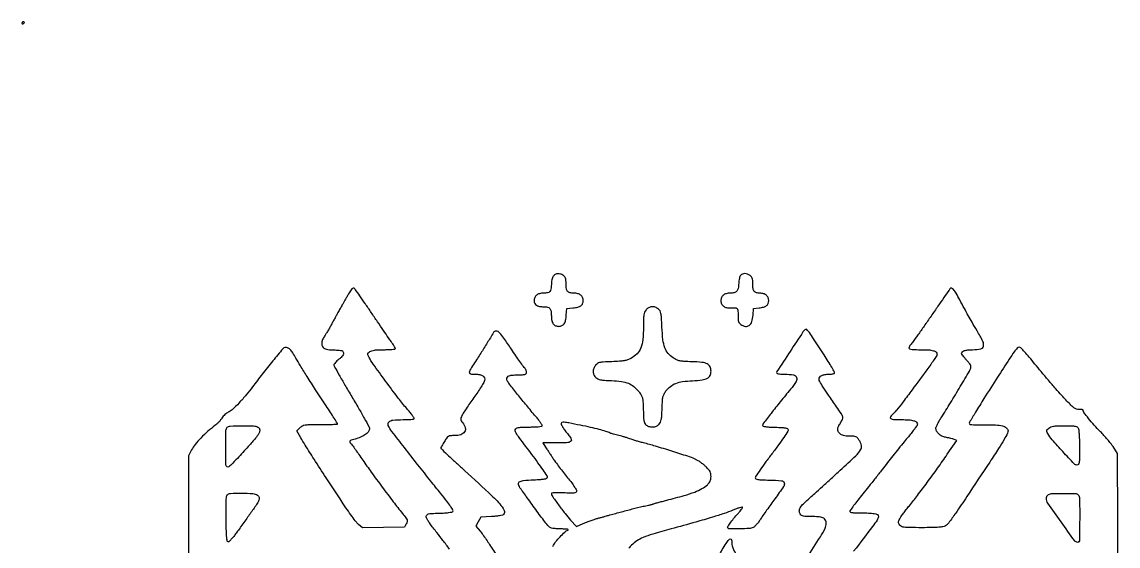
# Model space of a CAD drawing. Extents: x 0 to 894, y 129 to 1024.
# Drawn here: x 0 to 892, y 597 to 1024 of the extents above; entities that cross this region are included whole.
import ezdxf

# ---------------------------------------------------------------- set-up
doc = ezdxf.new("R2010")
doc.units = 0

msp = doc.modelspace()

# ---------------------------------------------------------------- linework, layer by layer
for points in [[(0, 1022.940983, 0.108972), (0.078288, 1022.586039, 0.182303), (0.29375, 1022.3746, 0.161196), (0.6179, 1022.343488, 0.082592), (1, 1022.5, 0.029505), (1.382774, 1022.768994, 0.035638), (1.70625, 1023.066025, 0.038439), (1.934461, 1023.34829, 0.151918), (2, 1023.559017, 0.210953), (1.92554, 1023.727648, 0.081139), (1.70625, 1023.870461, 0.061769), (1.382849, 1023.967655, 0.042167), (1, 1024, 0.105053), (0.618444, 1023.918938, 0.099167), (0.29375, 1023.688914, 0.09642), (0.076123, 1023.345238, 0.093332)], [(432.556704, 816.777494, 0.069138), (431.95693, 815.605352, 0.027469), (431.456402, 813.864541, 0.026506), (431.114334, 811.896003, 0.029771), (431, 809.977494, -0.040422), (430.709344, 806.388075, -0.149046), (429.715453, 804.369427, -0.158335), (427.805896, 803.318018, -0.047346), (424.454988, 803, 0.064256), (421.278917, 802.590143, 0.111572), (418.930085, 801.370607, 0.12499), (417.502609, 799.375243, 0.093343), (417, 796.706443, 0.120068), (417.504444, 794.636074, 0.137393), (418.891096, 793.150768, 0.097406), (421.273656, 792.274415, 0.039586), (424.734259, 792, -0.053758), (427.94912, 791.653346, -0.167268), (429.785089, 790.537042, -0.140251), (430.733269, 788.381161, -0.033929), (431, 784.454988, 0.04782), (431.363367, 780.664345, 0.110337), (432.500402, 778.054809, 0.138852), (434.438482, 776.537709, 0.09736), (437.173753, 776, 0.115432), (439.647112, 776.578721, 0.131373), (441.470499, 778.181003, 0.094541), (442.641867, 780.950916, 0.03878), (443.189482, 785.011869), (443.5, 790.5), (448.614345, 791.014972, 0.033872), (452.55425, 791.683465, 0.095668), (455.084461, 792.833309, 0.135734), (456.49574, 794.565451, 0.103835), (457, 796.967457, 0.105262), (456.467015, 799.471113, 0.12114), (454.971363, 801.395824, 0.10451), (452.554103, 802.595925, 0.063223), (449.371259, 803, -0.05223), (446.079478, 803.3448, -0.168361), (444.22096, 804.464727, -0.141451), (443.266342, 806.638222, -0.033214), (443, 810.643296, 0.016835), (442.905768, 813.441199, 0.06222), (442.569808, 815.173008, 0.092037), (441.902058, 816.396913, 0.069305), (440.777494, 817.443296, 0.07069), (438.450791, 818.624794, 0.102743), (436.173399, 818.908542, 0.114856), (434.154264, 818.262818, 0.10578)], [(585.036294, 817.543731, 0.095094), (584.55246, 816.664582, 0.022631), (584.107678, 815.046363, 0.022466), (583.758874, 813.108152, 0.020524), (583.572225, 811.087026, -0.035941), (583.063189, 806.965914, -0.131124), (581.914154, 804.620314, -0.156602), (579.883493, 803.392439, -0.058357), (576.532543, 803, 0.062557), (573.329381, 802.597663, 0.109606), (570.955651, 801.397128, 0.125094), (569.510918, 799.43761, 0.096907), (569, 796.826247, 0.112861), (569.56356, 794.361352, 0.119623), (571.136209, 792.446768, 0.105188), (573.596796, 791.302111, 0.071778), (576.681195, 791.047057, -0.015305), (580.805056, 791.171633, -0.191882), (582.226722, 790.604519, -0.190259), (582.875219, 789.212795, -0.015008), (583, 785.056704, 0.013165), (583.08579, 781.799089, 0.058926), (583.408969, 779.920597, 0.095545), (584.07245, 778.641809, 0.072796), (585.222506, 777.556704, 0.109949), (588.957629, 776.012648, 0.206666), (592.076379, 776.75809, 0.157841), (594.249768, 779.831681, 0.061545), (595.189482, 785.011869), (595.5, 790.5), (600.13652, 791.033375, 0.036647), (603.794248, 791.728474, 0.09665), (606.180658, 792.892331, 0.131825), (607.522839, 794.613896, 0.100349), (608, 796.967457, 0.10448), (607.485563, 799.402469, 0.113505), (606.036659, 801.338565, 0.102928), (603.756915, 802.575623, 0.073139), (600.871259, 803, -0.062019), (597.907606, 803.369024, -0.168574), (596.164241, 804.515628, -0.132061), (595.255595, 806.711034, -0.032465), (595, 810.643296, 0.016835), (594.905768, 813.441199, 0.06222), (594.569808, 815.173008, 0.092037), (593.902058, 816.396913, 0.069305), (592.777494, 817.443296, 0.067168), (590.648844, 818.543062, 0.08263), (588.451146, 818.938116, 0.095163), (586.492142, 818.588147, 0.128586)], [(508.07258, 789.365141, 0.069023), (506.965725, 787.470352, 0.060656), (506.354928, 785.260783, 0.031729), (506.069289, 781.912252, 0.005415), (506, 775.514365, -0.023289), (505.51938, 765.201549, -0.071996), (503.886818, 758.43913, -0.099592), (500.774109, 753.679379, -0.074791), (495.756044, 749.913456, -0.039996), (493.037801, 748.717289, -0.040413), (490.173136, 747.974154, -0.026821), (486.352298, 747.515735, -0.007178), (480.23737, 747.201012, 0.004411), (473.30228, 746.882537, 0.041008), (470.334048, 746.474287, 0.094778), (468.530012, 745.695249, 0.077064), (466.98737, 744.256814, 0.077347), (465.538587, 741.67963, 0.096308), (465.086157, 738.974547, 0.10229), (465.684256, 736.422164, 0.098371), (467.25, 734.275416, 0.079576), (468.90616, 733.176785, 0.059341), (470.998371, 732.510399, 0.032211), (474.197944, 732.107034, 0.006296), (480, 731.825905, -0.025405), (488.017834, 731.12964, -0.062782), (493.706874, 729.599029, -0.075266), (498.207977, 726.910277, -0.051175), (502.410608, 722.660453, -0.035148), (504.214465, 720.064559, -0.07734), (505.114331, 717.828786, -0.043914), (505.552732, 714.729076, -0.005429), (505.838618, 707.905087, 0.004848), (506.098593, 701.521983, 0.036579), (506.470374, 698.527589, 0.083485), (507.140629, 696.764241, 0.107906), (508.311125, 695.494633, 0.090162), (510.880128, 694.312782, 0.081086), (513.800634, 694.050645, 0.083416), (516.578871, 694.72684, 0.104692), (518.740547, 696.25, 0.079306), (519.852645, 697.910696, 0.06134), (520.516417, 699.988129, 0.032684), (520.905954, 703.181281, 0.006096), (521.164861, 709.08128, -0.00609), (521.444368, 715.452448, -0.040255), (521.877756, 718.607973, -0.069271), (522.720338, 720.878974, -0.039635), (524.307932, 723.340511, -0.061586), (527.986418, 727.095772, -0.075725), (532.235736, 729.537506, -0.058532), (537.855002, 730.993036, -0.022173), (545.940358, 731.740511, 0.01852), (553.752171, 732.405196, 0.088695), (558.008577, 733.716475, 0.163847), (560.202393, 735.977941, 0.111814), (561, 739.5, 0.110481), (560.191812, 743.112947, 0.169391), (557.967236, 745.380937, 0.089748), (553.621399, 746.632713, 0.01774), (545.5, 747.16914, -0.006254), (538.962921, 747.450326, -0.036587), (535.552736, 747.891442, -0.059297), (533.011606, 748.734206, -0.034302), (530.193907, 750.30021, -0.074944), (526.058118, 753.96765, -0.086828), (523.434508, 758.52324, -0.058862), (521.893951, 765.05252, -0.017265), (521.073366, 775.340656, 0.003799), (520.662674, 783.132057, 0.034085), (520.224677, 786.524391, 0.081835), (519.471169, 788.527145, 0.092003), (518.136372, 790.090656, 0.083284), (515.515782, 791.571939, 0.105453), (512.766767, 791.954183, 0.110357), (510.194739, 791.181637, 0.098483)], [(439, 696.964817, 0.124169), (439.347915, 695.585442, 0.01842), (440.812699, 693.091076, 0.019534), (442.82834, 690.187889, 0.014786), (445.254158, 687.160421, -0.073635), (447.250892, 683.96196, -0.378324), (446.660139, 682.132156, -0.123802), (443.463983, 681.182569, -0.010612), (434.862996, 681), (423.970882, 681), (426.235441, 677.633918, -0.001188), (427.368956, 675.940364, -0.000429), (428.972159, 673.528221, -0.000426), (430.723517, 670.883371, -0.000506), (432.371908, 668.383918, 0.012068), (434.399028, 665.459628, 0.004228), (437.447997, 661.35375, 0.004195), (440.879318, 656.892006, 0.004894), (444.215064, 652.713954, -0.00805), (447.585033, 648.437977, -0.018309), (449.95686, 645.078439, -0.017176), (451.520618, 642.491897, -0.222526), (451.599016, 641.397436, -0.209844), (450.835068, 640.625339, -0.068727), (449.245145, 640.236633, -0.031446), (446.432769, 640.12501, -0.005197), (441.005859, 640.307398, 0.00754), (436.866744, 640.427096, 0.01672), (433.711121, 640.365223, 0.012701), (431.364627, 640.180783, 0.384116), (431, 639.77618, 0.15449), (431.568513, 637.980126, 0.003581), (436.804591, 630.649988, 0.008781), (442.191916, 623.489231, 0.018539), (446.667179, 618.172053), (451.5, 612.844107), (457, 615.374925, -0.013282), (459.539369, 616.462647, -0.007672), (462.646875, 617.642238, -0.007663), (465.803912, 618.73109, -0.012737), (468.5, 619.539522, 0.000427), (471.017152, 620.227246, 0.000387), (473.61875, 620.942595, 0.000387), (475.947675, 621.586847, 0.001237), (477.5, 622.0217, -0.003528), (487.01327, 624.639704, -0.003178), (496.89884, 627.218054, -0.002687), (505.65757, 629.393103, -0.018475), (510.004205, 630.279124, 0.013647), (511.069647, 630.485612, 0.010855), (512.207485, 630.764583, 0.011009), (513.251146, 631.069397, 0.026917), (514, 631.351263, -0.032843), (515.009242, 631.717553, -0.002402), (517.85, 632.527312, -0.003343), (521.25201, 633.454926, -0.002526), (525, 634.429762, 0.005927), (539.136986, 638.209581, 0.022833), (547.769522, 641.058549, 0.036908), (553.613099, 643.796837, 0.059913), (558.032966, 647.030794, 0.033781), (559.492359, 648.591389, 0.066443), (560.381247, 650.03577, 0.067971), (560.848334, 651.640464, 0.036896), (561, 653.693002, 0.044131), (560.804602, 655.902542, 0.077479), (560.209569, 657.633759, 0.060021), (559.000833, 659.379477, 0.017639), (556.75, 661.743949, 0.024184), (554.794566, 663.4812, 0.016685), (552.426563, 665.261481, 0.016859), (550.028814, 666.824114, 0.032723), (548, 667.876312, 0.024031), (542.070933, 670.141693, 0.003072), (529.082781, 674.313156, 0.003867), (515.704533, 678.406002, 0.01007), (506, 681.081556, -0.005504), (502.871891, 681.913319, -0.005066), (499.675, 682.83615, -0.005065), (496.841903, 683.716531, -0.016676), (495, 684.377977, 0.016021), (493.274342, 685.000232, 0.006696), (490.9125, 685.732507, 0.006617), (488.36202, 686.449423, 0.008528), (486, 687.036796, -0.00565), (483.784309, 687.574256, -0.006428), (481.675, 688.140189, -0.00588), (479.897399, 688.664352, -0.035421), (479, 689.011717, 0.035029), (475.475372, 690.3792, 0.010526), (469.940973, 691.964774, 0.009292), (462.96879, 693.666448, 0.005678), (454.683862, 695.427518, 0.002073), (445.258782, 697.278718, 0.023027), (441.463759, 697.828047, 0.075726), (439.622295, 697.729513, 0.355475)], [(192.065741, 693.964816, -0.208076), (193.508182, 692.140771, -0.175082), (193.290364, 689.667664, -0.063456), (190.899449, 685.864592, -0.010495), (185.25, 679.278185, -0.002729), (176.618214, 669.737402, -0.013903), (171.642282, 664.592258, -0.016644), (168.341859, 661.57246, -0.326213), (167.044846, 661.472284, -0.257681), (165.986731, 663.351425, -0.003311), (165.961108, 677.410699, -0.00394), (166.137319, 691.307252, -0.193574), (167.2, 693.8, -0.189861), (169.508289, 694.803645, -0.007065), (179.161042, 695.004041, -0.009399), (188.607845, 694.88907, -0.115618)], [(859.964816, 693.065741, -0.100341), (860.375868, 691.695213, -0.006691), (860.697222, 687.58318, -0.009394), (860.924965, 682.616447, -0.006759), (861, 677.065741, -0.002452), (860.956868, 668.2708, -0.032393), (860.714939, 665.032593, -0.122218), (860.12222, 663.559605, -0.240746), (859.027348, 663, -0.204921), (856.735758, 663.980356, -0.003623), (847.331901, 673.972835, -0.007932), (838.66051, 683.624491, -0.057025), (835.120602, 688.774865, -0.027075), (834.401035, 690.327041, -0.144155), (834.314565, 691.247963, -0.146922), (834.741654, 692.059442, -0.028484), (835.981386, 693.186011, -0.08343), (837.62055, 694.111917, -0.05121), (839.77765, 694.652111, -0.029225), (843.022078, 694.927297, -0.006545), (848.5756, 695, -0.004845), (854.578621, 694.941832, -0.037229), (857.379761, 694.678302, -0.089925), (858.961741, 694.105142, -0.138994)], [(191.740923, 638.468911, -0.174433), (193.00942, 636.670841, -0.16238), (192.889855, 634.414841, -0.055458), (190.996742, 630.828596, -0.006505), (185.812479, 623.40341, 0.000039), (183.026772, 619.521497, 0.000027), (179.868898, 615.119738, 0.000027), (176.829802, 610.882576, 0.000055), (174.443346, 607.554178, -0.012594), (172.401166, 604.851695, -0.01806), (170.448101, 602.572165, -0.01406), (168.744629, 600.824709, -0.19492), (167.943346, 600.5, -0.354531), (167.152134, 601.141672, -0.02871), (166.72165, 603.979098, -0.016962), (166.426066, 608.962559, -0.002616), (166.226978, 618.869797, -0.003791), (166.165544, 627.3082, -0.010962), (166.295393, 633.150118, -0.009976), (166.56219, 637.306815, -0.153354), (167.099423, 638.619797, -0.21182), (169.737048, 639.928587, -0.012315), (178.943366, 640.098973, -0.014969), (188.043247, 639.770695, -0.137104)], [(859.8, 638.8, -0.196168), (861.059481, 635.804201, -0.00379), (861.110502, 618.701756, -0.002782), (860.933574, 601.291493, -0.409615), (859.62161, 600, -0.239302), (857.07148, 601.294643, -0.002919), (845.929214, 616.724612, -0.003957), (835.2258, 631.984676, -0.152095), (834, 635.921184, -0.077313), (834.129537, 636.753918, -0.054961), (834.514063, 637.618574, -0.054703), (835.080545, 638.383309, -0.074268), (835.75, 638.919901, -0.124368), (838.978225, 639.848007, -0.009367), (848.164204, 639.974305, -0.007347), (857.521158, 639.790145, -0.189994)], [(577.984687, 599.18705, 0.099848), (578.744127, 595.546503, 0.029889), (581.295527, 590.453967, 0.027747), (585.009249, 584.781827, 0.022724), (589.57031, 579.148629, -0.01725), (593.94401, 573.866088, -0.024535), (597.425117, 568.864093, -0.025386), (599.62, 564.923334, -0.555497), (599.045366, 564, -0.089341), (598.395529, 564.117049, -0.005087), (596.48679, 564.849909, -0.00765), (594.225296, 565.78498, -0.005532), (591.73295, 566.893307, 0.00797), (588.754118, 568.200613, 0.00406), (584.972226, 569.752954, 0.004032), (581.045793, 571.290854, 0.00603), (577.588592, 572.565335, -0.069726), (569.656125, 576.698649, -0.200624), (566.450338, 581.86666, -0.151772), (567.449568, 588.855372, -0.036142), (573.311267, 599.20041, -0.023178), (575.477193, 602.145517, -0.227086), (576.833063, 602.790039, -0.363855), (577.729665, 602.033633, -0.041389)]]:
    msp.add_lwpolyline(points, format="xyb", close=True)
for points in [[(892.37943, 563), (891.884242, 672.5), (888.269788, 677.994168, 0.020199), (886.423112, 680.568441, 0.008886), (883.78489, 683.827926, 0.008778), (880.86068, 687.190572, 0.011647), (878.077667, 690.138555, -0.011367), (872.916639, 695.599381, -0.013599), (868.318238, 700.979114, -0.008874), (864.600618, 705.746435, -0.16255), (864, 707.545105, 0.275209), (863.770027, 707.931274, 0.072666), (863.067096, 708.18904, 0.051364), (862.023724, 708.29769, 0.028841), (860.75, 708.22559, -0.113854), (858.51504, 708.478138, -0.085457), (856.34717, 709.690054, -0.033007), (853.292261, 712.514629, -0.003415), (846.597134, 719.676391, -0.00607), (841.632719, 725.19295, -0.003325), (835.677563, 732.065877, -0.003313), (829.722274, 739.126224, -0.00528), (824.734534, 745.25, 0.006209), (820.115385, 750.899757, 0.012232), (816.281435, 755.251271, 0.008276), (813.151192, 758.523225, 0.200363), (812.009177, 759, 0.210754), (810.342159, 758.264677, 0.028127), (807.856309, 755.213803, 0.012933), (803.782844, 749.279992, 0.00123), (794.240951, 734.5, 0.00147), (783.184046, 717.168637, 0.005338), (776.305998, 706.05669, 0.002525), (771.460681, 697.946499, 0.2173), (771.313884, 696.560685, 0.290749), (771.896199, 696.087389, 0.012547), (774.6405, 695.835585, 0.01555), (778.409434, 695.702453, 0.006186), (783.584113, 695.744674, -0.013212), (792.719848, 695.690843, -0.052569), (798.265417, 694.924293, -0.103937), (801.433318, 693.39586, -0.202134), (802.792769, 690.995122, -0.151191), (802.412043, 688.946596, -0.011009), (799.597076, 683.86512, -0.010718), (795.15105, 676.602659, -0.003037), (787.923707, 665.495122, -0.000739), (769.282616, 637.313872, -0.005387), (760.178723, 623.910575, -0.007509), (754.502745, 616.000883, -0.098658), (751.845708, 613.590992, -0.085943), (749.738316, 612.777208, -0.028594), (746.449623, 612.314171, -0.016921), (741.364115, 612.065463, -0.003757), (732.652412, 612, -0.00231), (722.269746, 612.047974, -0.027332), (718.248667, 612.305239, -0.079518), (716.066144, 612.92633, -0.131713), (714.608124, 614.149094, -0.03807), (713.835484, 615.453062, -0.118136), (713.610297, 616.44322, -0.096263), (713.837364, 617.543611, -0.020458), (714.667963, 619.324805, -0.032562), (715.65067, 620.955506, -0.006704), (717.604466, 623.6873, -0.007025), (719.965462, 626.80391, -0.00656), (722.466733, 629.92571, 0.008958), (729.007998, 638.170478, 0.004401), (737.050457, 648.883138, 0.004266), (745.483615, 660.531377, 0.004933), (753.312571, 671.774878), (760.999333, 683.049755), (758.440957, 684.022448, 0.021365), (757.182116, 684.44045, 0.009121), (755.466957, 684.896047, 0.009005), (753.617843, 685.316116, 0.011703), (751.909315, 685.630492, -0.07594), (748.982269, 686.568598, -0.071493), (746.40089, 688.351657, -0.077887), (744.613728, 690.61623, -0.128869), (744, 692.957899, -0.10688), (744.217924, 693.965731, -0.010864), (745.283464, 696.184971, -0.013193), (746.695971, 698.796916, -0.010151), (748.36924, 701.57304, 0.003461), (755.917514, 713.725621, 0.002767), (763.887276, 726.9207, 0.000967), (771.422597, 739.609696, 0.056715), (772.519838, 742.062505, 0.124011), (772.593158, 743.271524, 0.07578), (772.117287, 744.627721, 0.048241), (771.012841, 746.2947, 0.015792), (769.082749, 748.526055, -0.008611), (767.518564, 750.282759, -0.012361), (766.199307, 751.895782, -0.008224), (765.163378, 753.274499, -0.158285), (765, 753.777657, -0.201075), (765.591505, 755.189044, -0.108741), (767.214024, 756.207295, -0.063299), (769.973177, 756.816734, -0.022744), (774, 757, 0.046063), (780.529403, 757.602807, 0.297672), (782.806934, 759.779491, 0.175791), (782.329668, 763.783719, 0.017404), (777.599048, 772.413063, -0.00216), (773.50606, 779.367622, -0.004293), (770.334491, 784.919241, -0.004333), (767.27768, 790.490999, -0.002246), (763.551498, 797.5, 0.010465), (760.464713, 803.082929, 0.049893), (758.332514, 806.033894, 0.141062), (756.755381, 807.03397, 0.318617), (755.486119, 806.596312, 0.004231), (754.756336, 805.559659, 0.000064), (750.565686, 799.4969, 0.000173), (745.702557, 792.454116, 0.000114), (740.120472, 784.360208, -0.001351), (734.475433, 776.218185, -0.001926), (729.415479, 769.021254, -0.001057), (725.101522, 762.962546, -0.028827), (723.870472, 761.435549, 0.063595), (722.212185, 759.058465, 0.402319), (722.58645, 757.771008, 0.122651), (724.873998, 757.116179, 0.00868), (731.565741, 757, -0.013564), (738.062902, 756.823717, -0.053248), (742.01484, 756.183337, -0.108132), (744.200587, 755.038549, -0.221757), (745, 753.324731, -0.138596), (744.707411, 752.289459, -0.005486), (742.591125, 748.927732, -0.009333), (739.941543, 744.983178, -0.006426), (736.799573, 740.609915, -0.000889), (724.711141, 724.293338, -0.003545), (717.210903, 714.355213, -0.004399), (712.12378, 707.832711, -0.036568), (709.584612, 705.075686, 0.044461), (707.159081, 702.357299, 0.406993), (707.350328, 700.93191, 0.156675), (709.494912, 700.14042, 0.010684), (716.065741, 700, -0.014547), (722.269237, 699.819481, -0.054987), (726.093306, 699.170743, -0.109635), (728.220252, 698.018964, -0.217352), (729, 696.309956, -0.147859), (728.699117, 695.314735, -0.00839), (726.854487, 692.641237, -0.01226), (724.494233, 689.505727, -0.008646), (721.696124, 686.09514, 0.004768), (718.217898, 681.922, 0.002115), (713.704649, 676.352947, 0.002093), (708.974223, 670.414434, 0.002824), (704.74761, 665, -0.001971), (700.295108, 659.276105, -0.001106), (694.841149, 652.353125, -0.001103), (689.300804, 645.384052, -0.0018), (684.567024, 639.5, 0.004324), (680.528009, 634.427316, 0.006606), (677.121447, 629.951563, 0.00275), (674.292074, 626.086161, 0.1547), (674.015539, 625.25, 0.341108), (674.472668, 624.642436, 0.03688), (676.312146, 624.279937, 0.024185), (679.342148, 624.059918, 0.006032), (684.30887, 624, -0.007939), (689.138453, 623.923315, -0.02039), (692.62172, 623.670234, -0.026742), (695.102434, 623.252633, -0.103145), (696.517661, 622.610745, -0.282395), (697.244123, 620.838231, -0.104498), (696.227682, 618.215519, -0.018629), (692.527246, 612.979497, -0.000625), (677.103538, 592.846952, -0.001425)], [(348.118119, 594.549877, 0.000784), (342.659009, 601.674528, 0.000775), (337.827316, 607.939766, 0.00285), (334.741757, 611.881371, -0.011538), (332.241978, 615.191596, -0.02387), (330.47732, 617.908712, -0.028054), (329.380575, 620.056241, -0.140367), (329.197664, 621.381371, -0.160737), (329.780862, 622.557021, -0.142386), (330.978286, 623.224745, -0.045402), (333.439054, 623.559166, -0.004095), (339.655725, 623.783942, 0.008479), (344.033188, 623.980666, 0.017976), (347.410507, 624.31208, 0.017666), (349.902696, 624.737553, 0.172313), (350.80255, 625.283942, 0.311077), (350.890288, 626.369446, 0.018132), (349.033871, 629.338496, 0.016885), (345.944632, 633.586079, 0.00475), (340.841464, 640, -0.002607), (332.826787, 649.985112, -0.001174), (322.407891, 663.16856, -0.001155), (311.370138, 677.269641, -0.001479), (301.27425, 690.308414, -0.052893), (298.276346, 695.195651, -0.30893), (298.717202, 698.022215, -0.184398), (302.038809, 699.635406, -0.021857), (310.375242, 700, 0.008275), (313.669081, 700.054518, 0.012666), (316.519877, 700.221284, 0.007164), (318.87346, 700.452893, 0.230139), (319.347535, 700.753307, 0.297236), (319.334613, 701.28576, 0.006579), (317.778479, 703.487484, 0.012736), (315.795329, 706.075236, 0.00799), (313.352289, 709.003307, -0.014925), (306.43445, 717.532331, -0.00414), (296.097903, 731.318985, -0.002824), (285.910165, 745.308932, -0.038379), (282.629689, 750.695169, -0.014621), (281.676553, 752.714071, -0.134951), (281.539459, 753.662429, -0.180088), (281.933396, 754.417134, -0.030598), (283.22518, 755.445169, -0.084386), (284.770436, 756.177636, -0.034977), (287.041514, 756.648284, -0.024633), (290.213066, 756.919035, -0.008977), (294.722506, 757, 0.009007), (298.279662, 757.064085, 0.014925), (301.274736, 757.261675, 0.008617), (303.688141, 757.535455, 0.376575), (304, 757.890809, 0.128086), (303.855128, 758.447056, 0.007792), (302.985832, 759.94733, 0.011215), (301.870073, 761.714535, 0.008037), (300.547514, 763.640809, -0.003959), (298.508625, 766.559108, -0.000566), (294.385494, 772.575886, -0.000643), (289.525091, 779.705465, -0.000549), (284.418596, 787.234547, 0.001907), (279.468489, 794.490563, 0.002868), (275.091777, 800.776288, 0.001151), (271.297078, 806.133774, 0.064965), (270.468669, 807.026003, 0.271601), (269.650401, 807.16, 0.111971), (268.682641, 806.51048, 0.047248), (267.410069, 804.878387, 0.009977), (265.526486, 801.791455, 0.000833), (264.046903, 799.244371, 0.000941), (262.634989, 796.793807, 0.000857), (261.441866, 794.705662, 0.00516), (260.834865, 793.612995, -0.002201), (260.305158, 792.646028, -0.000712), (259.512576, 791.21898, -0.000709), (258.626732, 789.634636, -0.000797), (257.769919, 788.112995, 0.002275), (256.747254, 786.284189, 0.000801), (255.296489, 783.651942, 0.000795), (253.711029, 780.753458, 0.000933), (252.217237, 778, -0.004859), (250.700638, 775.256136, -0.004122), (249.046549, 772.386498, -0.004157), (247.496349, 769.797144, -0.011637), (246.353283, 768.017865, 0.040425), (244.800579, 765.264695, 0.078802), (244.116637, 762.844539, 0.097482), (244.281354, 760.687355, 0.094018), (245.25, 758.722616, 0.124023), (246.248629, 757.917567, 0.053398), (247.881087, 757.36751, 0.03435), (250.320853, 756.999686, 0.010862), (254, 756.781487, -0.006872), (258.353566, 756.558137, -0.056426), (260.306216, 756.207385, -0.146393), (261.300001, 755.554604, -0.140094), (261.793082, 754.451986, -0.124849), (261.674887, 753.343984, -0.06543), (261.023894, 752.109729, -0.047593), (259.831877, 750.726107, -0.021902), (258.043082, 749.154863, 0.019694), (256.494964, 747.807082, 0.02526), (255.187655, 746.444159, 0.024572), (254.235323, 745.2295, 0.155176), (254, 744.489513, 0.128039), (254.264811, 743.472367, 0.001094), (258.259375, 736.357338, 0.003754), (262.942137, 728.202732, 0.0024), (268.5, 718.794276, -0.003053), (274.057323, 709.358617, -0.004694), (278.740625, 701.117576, -0.001694), (282.674802, 693.98413, -0.125812), (283, 692.712185, -0.158763), (282.262189, 690.447131, -0.072387), (280.060817, 688.196424, -0.056071), (276.63731, 686.144581, -0.03423), (272.221838, 684.485229, 0.004662), (268.106814, 683.210659, 0.105459), (267.035644, 682.597591, 0.351354), (266.912822, 681.860283, 0.053989), (267.837186, 680.561561, -0.02431), (268.934075, 679.1991, -0.002308), (271.436716, 675.727459, -0.002945), (274.378695, 671.554645, -0.002316), (277.51865, 667, 0.00671), (284.361138, 657.258938, 0.003364), (293.254468, 645.12551, 0.003365), (302.322987, 633.095981, 0.006616), (309.724317, 623.675236, -0.006701), (312.652695, 619.946552, -0.073159), (313.575328, 618.282653, -0.157281), (313.640773, 616.926719, -0.061921), (312.926009, 615.175236), (311.425565, 612.5), (294.317039, 612.226834), (277.208514, 611.953667), (274.022959, 614.634135, -0.053341), (272.251669, 616.480273, -0.006053), (268.762926, 621.107571, -0.00727), (264.74691, 626.740381, -0.005853), (260.589796, 632.907301, -0.000877), (247.642089, 652.683939, -0.001934), (237.837439, 667.845092, -0.002103), (230.606227, 679.227366, -0.012833), (227.046893, 685.218036), (223.845162, 690.936071), (226.377127, 693.468036, -0.0702), (228.324605, 694.933907, -0.088604), (230.45577, 695.659865, -0.034924), (233.95227, 695.946324, -0.002981), (242.954545, 696, 0.003712), (248.340208, 696.039989, 0.006186), (252.874148, 696.163438, 0.001534), (256.784056, 696.330335, 0.400883), (257, 696.556386, 0.141583), (256.883254, 696.96041, 0.000531), (254.254996, 701.118708, 0.002696), (251.237621, 705.825108, 0.001684), (247.655307, 711.306386, -0.001647), (239.109795, 724.379707, -0.00293), (232.171386, 735.209596, -0.003462), (226.749799, 743.914935, -0.009706), (223.114525, 750.10979, 0.018179), (220.491605, 754.410871, 0.051131), (218.26147, 757.134305, 0.081126), (216.252213, 758.570507, 0.163674), (214.345341, 758.82799, 0.171652), (212.481135, 757.73511, 0.002547), (204.231442, 747.850185, 0.007369), (195.677847, 737.177819, 0.008225), (187.756737, 726.637175, -0.018777), (182.658046, 720.142315, -0.015392), (176.748006, 713.589648, -0.012998), (171.150471, 708.050665, -0.090608), (167.930629, 705.971266, 0.058712), (166.659764, 705.260417, 0.029851), (165.241949, 704.097468, 0.029179), (163.904695, 702.706767, 0.038492), (162.868189, 701.286726, -0.031753), (161.785364, 699.760496, -0.017739), (160.289862, 698.041618, -0.01764), (158.648209, 696.404459, -0.027286), (157.109346, 695.123493, 0.022627), (151.44288, 690.495309, 0.018024), (145.75437, 685.021429, 0.01807), (140.922156, 679.648287, 0.05268), (138.145727, 675.510983), (135.5, 670.5), (135.593373, 559.5, 0.000609)], [(432.088754, 596.719584, -0.041297), (434.519714, 600.371397, -0.020131), (438.17231, 604.619841, -0.018249), (441.952706, 608.389076, -0.087533), (444.5, 610.031915, 0.447271), (444.619733, 610.379833, 0.226903), (444.19374, 610.680639, 0.033219), (442.391797, 610.865374, 0.006771), (439.184259, 610.936614, -0.012402), (436.244895, 611.03502, -0.014479), (433.46269, 611.278314, -0.013502), (431.136075, 611.613744, -0.080475), (429.979747, 612.010839, -0.09785), (428.860993, 612.927576, -0.004542), (425.760342, 616.760623, -0.007379), (422.168642, 621.423818, -0.005218), (418.268131, 626.760839, 0.000388), (414.32822, 632.262545, 0.000466), (410.613594, 637.430993, 0.000398), (407.476419, 641.780114, 0.003121), (406.003919, 643.791476, -0.078551), (404.227913, 647.191205, -0.336331), (404.911351, 649.224441, -0.126203), (408.177673, 650.404014, -0.012394), (416.594245, 651, 0.005277), (422.312833, 651.323215, 0.028707), (425.390679, 651.708123, 0.057708), (427.123249, 652.238565, 0.247351), (427.775038, 653.055474, 0.195088), (427.563088, 654.118165, 0.003361), (424.214224, 659.131482, 0.00799), (420.134432, 664.948647, 0.005168), (415.236497, 671.555474, -0.000717), (404.792918, 685.383797, -0.021), (402.286378, 689.020898, -0.108327), (401.582767, 690.97506, -0.208578), (402.036355, 692.543805, -0.148143), (403.106509, 693.250955, -0.039641), (405.124229, 693.682151, -0.025633), (408.217095, 693.930239, -0.007197), (413.063428, 694, 0.008993), (416.868442, 694.068444, 0.01366), (420.169359, 694.277636, 0.008246), (422.879847, 694.56904, 0.227201), (423.466097, 694.945144, 0.282075), (423.468484, 695.588618, 0.011688), (422.173176, 697.611578, 0.01729), (420.427395, 700.018686, 0.011072), (418.244395, 702.695144, -0.004348), (410.926971, 711.424309, -0.003931), (403.509578, 720.57635, -0.002216), (396.88324, 728.961004, -0.046346), (395.156308, 731.644995, -0.166383), (394.836334, 733.771277, -0.224441), (395.953944, 735.330332, -0.101873), (398.869153, 736.245671, -0.025304), (403.891474, 736.5, 0.008772), (407.52465, 736.563744, 0.056098), (409.343402, 736.833348, 0.131136), (410.321694, 737.393515, 0.151011), (410.826394, 738.339211, 0.10896), (410.803093, 739.215231, 0.044657), (410.412236, 740.345593, 0.041418), (409.757945, 741.529291, 0.041636), (408.918524, 742.586727, -0.032337), (407.590137, 744.197756, -0.003126), (404.650477, 748.327385, -0.003962), (401.212484, 753.304951, -0.003121), (397.566108, 758.747516, 0.007826), (391.529563, 767.576845, 0.056422), (388.105452, 771.417887, 0.203537), (385.779997, 772.210285, 0.251499), (383.874868, 771, -0.009729), (381.353449, 766.711576, -0.001488), (376.142166, 758.286668, -0.001638), (370.86272, 749.869654, -0.007299), (367.676105, 744.985399, 0.011429), (364.602544, 740.188315, 0.173685), (364.210611, 738.284439, 0.33327), (365.236766, 737.256033, 0.035792), (368.80887, 737, -0.039167), (372.733732, 736.692079, -0.106472), (375.321153, 735.692286, -0.168542), (376.589953, 734.043794, -0.142945), (376.67398, 731.837169, -0.073041), (376.053031, 730.333934, -0.006097), (373.845855, 726.731871, -0.008024), (371.079137, 722.490355, -0.006109), (367.918277, 717.931578, 0.003791), (364.691172, 713.323028, 0.004528), (361.722353, 708.929525, 0.003923), (359.28384, 705.185952, 0.029398), (358.249055, 703.339145, 0.022381), (357.409563, 701.392704, 0.116885), (357.259583, 700.243036, 0.118275), (357.642521, 699.155116, 0.023157), (358.857298, 697.454287, -0.100276), (360.889998, 693.419055, -0.212421), (360.371203, 690.029287, -0.179784), (357.346237, 687.75564, -0.072319), (352.149235, 687, 0.018599), (348.867294, 686.877877, 0.112268), (347.248167, 686.380592, 0.105764), (345.957977, 685.220552, 0.015638), (343.977976, 682.304219, 0.006437), (342.837085, 680.452953, 0.00915), (341.87478, 678.776639, 0.005756), (341.113674, 677.35422, 0.12053), (341, 676.889511, 0.20455), (341.204516, 676.410512, 0.000684), (345.920313, 671.907157, 0.00355), (351.328513, 666.829468, 0.002199), (357.75, 660.937863, -0.002352), (380.01284, 640.499486, -0.023024), (388.962155, 631.405024, -0.065491), (392.617644, 626.067764, -0.323982), (392.081201, 622.676784, -0.142843), (391.197871, 622.190181, -0.012896), (388.696295, 621.698805, -0.015923), (385.623841, 621.277341, -0.011776), (382.204417, 621), (373.5, 620.5), (371.561378, 616.879327), (369.622756, 613.258654), (373.061378, 609.190276, -0.0257), (375.188409, 606.394143, -0.001799), (380.716985, 598.231542, -0.002546), (387.22805, 588.436129, -0.001914)], [(638.813511, 587.323157, 0.003132), (649.993837, 604.423901, 0.035752), (653.86476, 611.487768, 0.11332), (654.741652, 615.72329, 0.18043), (653.390125, 619.12141, 0.094551), (652.121355, 620.079326, 0.068166), (650.434717, 620.642056, 0.038142), (647.860119, 620.925517, 0.008353), (643.401716, 621, -0.007149), (638.625339, 621.068297, -0.046889), (636.250365, 621.360227, -0.095947), (634.774638, 621.996933, -0.090534), (633.608124, 623.149094, -0.162236), (632.888977, 625.564795, -0.128072), (633.665848, 628.196101, -0.063158), (636.303763, 631.539508, -0.014081), (641.644548, 636.5, 0.003429), (645.386255, 639.829682, 0.000777), (651.689562, 645.534622, 0.000805), (658.939796, 652.138432, 0.000781), (666.240426, 658.830629, 0.004159), (678.862713, 670.632571, 0.060902), (682.728095, 675.32551, 0.189664), (683.424671, 678.899803, 0.10317), (681.707029, 683.102117, 0.031387), (680.19303, 685.067525, 0.111232), (678.914912, 685.999631, 0.086197), (677.186966, 686.41624, 0.014459), (673.769706, 686.538291, -0.018484), (671.02454, 686.65846, -0.040424), (668.948393, 686.996734, -0.052671), (667.342781, 687.578397, -0.070807), (666.062677, 688.443278, -0.07913), (664.576929, 690.290745, -0.143164), (664.128734, 692.162924, -0.10547), (664.718502, 694.383644, -0.031632), (666.506383, 697.414268, 0.048224), (668.034052, 700.211595, 0.165275), (668.188926, 702.248314, 0.083577), (667.088158, 704.723472, 0.00708), (663.141433, 710.5, -0.003089), (656.500805, 720.054778, -0.010035), (652.265387, 726.503655, -0.010094), (649.50882, 731.093338, -0.130909), (649, 733.003451, -0.162027), (649.55478, 734.670501, -0.115169), (651.074074, 735.947443, -0.079226), (653.549469, 736.744459, -0.038362), (656.875242, 737, 0.021496), (658.451443, 737.067797, 0.02844), (659.873268, 737.272279, 0.028411), (660.995688, 737.566675, 0.177816), (661.454825, 737.926906, 0.270448), (661.472606, 738.629113, 0.003472), (659.228522, 742.642067, 0.008924), (656.463417, 747.311114, 0.005595), (653.071478, 752.676906, 0.000994), (644.45021, 765.925248, 0.012265), (641.033053, 770.883676, 0.027493), (639.043373, 773.329519, 0.361204), (637.968626, 773.48061, 0.108115), (635.855728, 771.436024, 0.001332), (625.374218, 755.568685, 0.000636), (614.596318, 739.112178, 0.290842), (614.580789, 737.869281, 0.208628), (615.074537, 737.527221, 0.015613), (616.724694, 737.255351, 0.019522), (618.784442, 737.063188, 0.013497), (621.124758, 737, -0.037564), (628.127448, 736.473152, -0.2708), (630.657563, 734.430899, -0.238432), (630.293451, 730.987302, -0.030541), (625.75, 724.814779, 0.004025), (617.286485, 714.508679, 0.00559), (609.882904, 705.131251, 0.001825), (603.490085, 696.782402, 0.163902), (603, 695.327514, 0.332289), (603.461206, 694.710158, 0.034517), (605.34202, 694.292442, 0.024003), (608.382165, 693.982673, 0.00643), (613.238273, 693.784983, -0.005018), (618.928129, 693.569443, -0.034836), (621.695201, 693.24269, -0.085753), (623.162004, 692.693472, -0.216356), (623.805128, 691.783594, -0.193831), (623.565293, 690.561374, -0.004417), (620.222964, 685.520762, -0.008833), (615.961399, 679.449478, -0.004917), (610.566855, 672.196682, 0.004105), (605.367335, 665.22975, 0.006279), (600.985264, 659.096427, 0.002551), (597.340233, 653.799378, 0.150524), (597, 652.694823, 0.279683), (597.528532, 651.823856, 0.079804), (599.093828, 651.30397, 0.030352), (602.180558, 650.992036, 0.004014), (608.75, 650.781735, -0.014249), (618.488702, 650.270282, -0.3132), (620.575378, 648.55504, -0.222946), (620.071809, 645.492628, -0.008097), (613.044286, 635.604802, 0.002653), (609.701161, 631.007799, 0.002377), (606.281654, 626.204926, 0.002383), (603.25275, 621.863788, 0.007456), (601.273652, 618.904863, -0.017867), (599.665564, 616.605692, -0.019533), (597.94223, 614.496809, -0.019389), (596.33706, 612.817946, -0.085592), (595.210526, 612.050061, -0.093778), (592.175238, 611.305613, -0.008653), (584.403494, 611.024137, -0.005521), (576.356115, 610.960924, -0.198084), (574.671451, 611.661882, -0.346638), (574.554793, 612.645532, -0.016485), (576.506077, 615.60911, -0.019943), (579.375518, 619.343837, -0.010076), (583.268393, 623.826009, 0.012247), (584.729645, 625.523293, 0.019985), (585.873602, 627.039545, 0.014885), (586.689921, 628.29475, 0.34595), (586.642447, 628.690886, 0.272209), (586.190301, 628.808199, 0.007117), (584.11697, 628.185169, 0.013089), (581.63947, 627.33013, 0.008336), (578.801789, 626.212586, -0.017196), (571.778031, 623.589223, -0.007093), (562.10357, 620.50217, -0.004911), (548.572809, 616.53986, -0.001595), (528.5, 610.944343, 0.004435), (513.541121, 606.682685, 0.025603), (505.783523, 603.95944, 0.047154), (500.684135, 601.284931, 0.04908), (496.25, 597.733136, 0.017456), (493.959609, 595.335127, 0.062835)]]:
    msp.add_lwpolyline(points, format="xyb")

doc.saveas('drawing.dxf')
